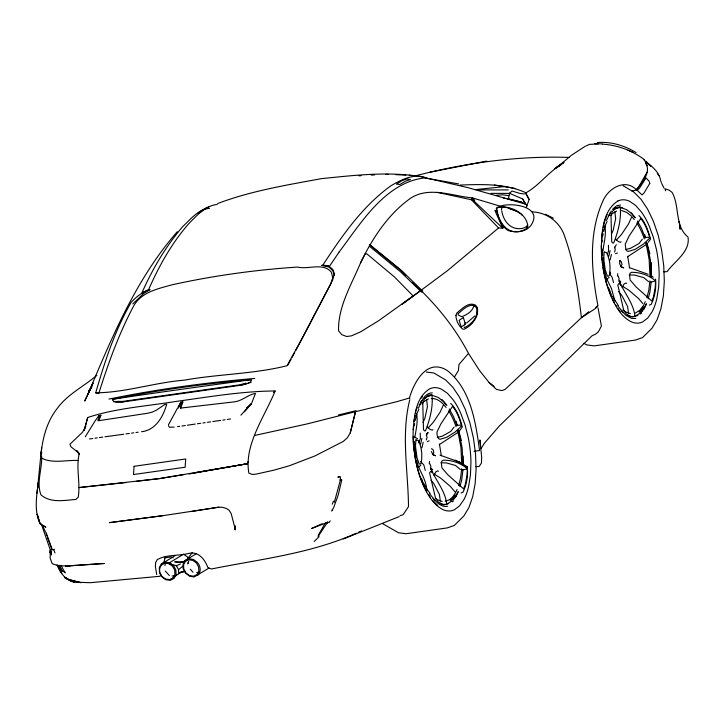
<?xml version="1.0" encoding="UTF-8"?>
<svg xmlns="http://www.w3.org/2000/svg" width="725" height="725" viewBox="0 0 725 725"><rect width="100%" height="100%" fill="white"/><g stroke="black" fill="none" stroke-linecap="round" stroke-linejoin="round"><path stroke-width="1.09" d="M461.78 464.517L460.928 447.524L458.952 436.767A51.865 23.263 81.9 0 0 457.339 430.641M649.999 276.669L649.147 259.677L647.171 248.911A51.865 23.263 81.9 0 0 645.558 242.784M462.994 465.568L462.124 447.66L458.617 431.076M651.222 276.624L650.352 259.804L646.537 242.159M79.351 453.179C75.672 467.743 80.647 482.723 78.218 497.268L75.753 499.471C64.453 500.332 50.116 503.277 40.944 494.785C36.268 482.75 42.077 469.293 41.697 456.841M464.39 324.845L464.408 324.211M467.308 468.803L467.027 475.274L465.187 484.934L463.583 488.858L447.787 474.712L441.897 467.852L441.317 462.595L441.969 460.946L443.383 460.167C451.965 460.103 460.946 463.039 467.308 468.803L462.26 470.027M655.527 280.947L655.246 287.417L653.406 297.087L651.802 301.002L636.006 286.855L630.116 279.995L629.536 274.739L630.188 273.089L631.611 272.31C640.184 272.256 649.165 275.183 655.527 280.947L650.479 282.17M36.875 493.254L38.362 482.578C36.531 496.217 33.939 511.315 40.274 524.148L45.856 527.184L43.092 525.462M413.404 429.146L413.622 425.938M601.768 239.15L602.149 233.812M414.845 437.673C415.905 429.789 418.234 421.805 416.594 413.794M603.001 250.723C603.853 242.513 606.571 234.275 604.813 225.946M429.282 463.882L429.49 461.535M617.501 276.026L617.709 273.678M41.651 447.66L41.026 454.267C42.567 438.235 46.88 421.742 56.912 408.855C67.198 394.445 83.574 386.615 96.806 375.378M37.628 487.653L40.799 455.617M432.653 472.6L430.605 471.458L429.59 472.836L435.489 498.03L438.054 501.809L443.501 504.899L446.745 504.301C445.404 491.061 435.879 480.548 430.777 468.586L432.254 472.202M620.872 284.744L618.833 283.611L617.809 284.979L623.708 310.182L626.273 313.952L631.72 317.042L634.973 316.444C633.623 303.204 624.098 292.701 618.996 280.729L620.854 285.251M415.081 449.563L415.543 445.513M603.535 259.677L603.771 257.656M439.441 444.144L441.353 455.717M627.66 256.288L629.572 267.86M462.931 469.936L461.68 480.086L459.94 486.638M620.029 260.311L619.612 263.719L621.234 266.836L623.745 267.915L620.627 266.592M651.15 282.079L649.899 292.229L648.159 298.782M414.365 425.82L414.627 423.69M461.734 468.703L460.529 478.292L458.653 485.587M602.049 242.222L602.321 240.093M602.847 235.833L603.118 233.704M649.953 280.847L648.757 290.435L646.872 297.73M420.609 444.008L421.887 438.444M608.828 256.152L610.106 250.596M50.36 550.755L50.098 558.051L52.236 563.678L58.208 565.745L69.863 566.026L66.954 565.835M423.173 442.313L421.923 447.842M611.402 254.457L610.151 259.994M476.869 313.408L476.923 308.361L475.455 306.612L473.76 306.167C472.093 311.904 466.782 314.605 461.825 316.762L458.137 314.913L458.1 313.689C462.813 309.938 469.12 302.823 475.754 306.177L477.258 308.053C478.69 316.535 471.64 324.292 464.453 327.655L464.118 326.975M112.565 399.294L112.42 400.1L113.698 401.224L116.471 402.013L123.205 401.895L241.117 385.192L247.959 383.389L250.714 381.821L251.466 380.407L250.895 379.701C204.477 383.697 158.231 390.077 112.565 399.294C158.358 392.343 204.958 386.044 250.895 379.701M413.93 421.669L414.301 419.567M414.682 417.464L415.053 415.362M415.434 413.25L415.806 411.147M602.339 232.761L602.901 229.608M603.282 227.505L604.034 223.291L607.124 214.437M501.428 209.851L501.8 207.758L503.295 206.933M509.494 193.339L508.47 198.813L521.574 202.166L525.38 204.069L522.553 198.868L509.494 193.339L512.004 191.028L519.988 193.439L524.365 193.956M409.707 399.973C400.943 435.045 408.175 471.078 408.501 506.594L403.127 514.732L400.064 515.665M433.967 475.373L435.843 471.848L437.755 470.815L438.389 471.286M622.195 287.526L624.062 283.992L625.983 282.958L626.608 283.43M341.765 480.059L338.113 495.284L333.654 507.609L331.642 511.098M504.355 226.726L502.742 228.176L472.473 199.665L472.401 197.88L500.25 206.208M84.145 430.596L87.68 417.518C115.746 408.184 145.58 406.344 174.625 401.632C207.993 397.073 241.352 391.21 275.119 390.965C264.833 416.639 243.863 444.425 248.847 473.099L252.264 474.467L256.034 474.132L273.688 470.217L289.139 465.849L314.84 455.989L343.315 441.407L347.338 437.791L350.248 432.925L355.522 411.664L396.783 401.704L409.444 398.007C414.029 381.867 427.297 357.615 447.407 370.629C471.005 389.479 475.654 422.294 479.588 450.551L474.032 451.331M350.248 432.925L355.522 411.664L307.183 423.898L254.43 435.526M164.901 565.591L165.409 563.615M188.246 563.234L188.754 561.259M415.162 420.518L417.047 413.223L418.814 409.371M603.653 231.619L605.266 225.366L607.033 221.515M160.723 574.1L160.153 576.257L90.398 582.692L74.602 582.193L71.548 581.368L64.77 577.58L74.602 582.193C65.676 580.263 59.994 573.049 57.112 564.73M163.578 563.316L165.291 556.845M84.281 430.188L87.68 417.518M412.779 282.723C435.063 303.168 454.412 326.458 468.477 353.392L459.007 364.458L458.39 370.638L454.657 376.674M97.703 393.385L95.7 392.823C104.726 361.712 114.867 330.292 131.261 302.225C136.445 296.588 142.662 291.776 150.093 289.583L143.822 293.371L132.838 303.893M248.05 461.68L247.443 463.71L159.872 478.536L78.971 487.572L126.286 482.524M334.316 502.289L340.433 479.923L340.333 476.615L337.841 477.123L339.064 476.941M187.648 563.968L188.273 562.002M98.709 393.657C108.088 363.624 118.855 333.826 133.636 305.995C141.493 292.039 157.561 288.903 171.698 284.889C213.132 275.718 255.209 269.854 297.54 267.063C308.252 269.818 323.296 262.142 331.425 272.274L332.73 277.793L330.673 284.037L295.728 350.565M426.282 439.903L427.07 437.565L426.427 434.982M614.501 252.046L615.289 249.708L614.646 247.125M180.534 408.71L182.854 401.904L180.869 402.185L177.897 407.296M416.15 410.169L417.183 407.214M607.342 254.493L608.583 250.913L608.429 245.24M98.935 420.536L100.884 415.28L99.008 415.561L95.328 420.554L85.323 436.74M459.886 185.074C481.645 184.25 504.627 183.443 524.972 192.315L529.187 199.493L526.314 207.278L526.876 205.673L522.553 198.868M640.737 218.606A27.006 8.7 76.2 0 1 649.663 237.311L649.192 238.625L643.428 244.089L635.1 249.346L628.412 251.412L626.871 250.904L625.856 249.454L625.213 244.171L629.092 236.069L640.737 218.551M332.258 504.183L333.446 501.165M98.219 417.546L99.008 415.561M527.546 224.632L526.876 226.2L524.32 227.813C512.339 231.683 503.404 222.222 501.782 210.83M432.961 454.176L433.804 452.228L432.997 449.5L431.42 448.712M621.18 266.32L622.023 264.371L621.216 261.643L619.639 260.855M178.259 408.157L180.869 402.185M526.794 228.955L527.873 226.544C526.83 212.715 509.331 204.867 497.096 207.287L496.281 208.483C497.867 216.485 500.939 225.928 508.189 230.568C516.227 232.77 525.716 232.381 531.135 225.167C543.469 206.308 511.007 201.876 499.543 206.417M527.347 226.327L526.287 228.683C510.337 238.271 498.383 224.179 496.815 208.854L497.613 207.703C504.093 205.528 511.052 208.972 517.034 211.401M423.019 422.448L424.877 418.37L427.442 406.589L426.617 399.475M611.701 233.577L613.096 230.514L615.661 218.733L614.845 211.618M443.22 405.402L440.211 411.981L433.287 422.303L428.239 427.85M631.439 217.545L628.43 224.125L621.506 234.447L616.458 239.993M360.588 262.785C351.562 284.481 337.877 306.729 338.566 330.827L341.747 334.669L346.695 336.509L351.417 335.856L360.325 331.996L378.522 320.794L420.491 290.734L402.049 304.228L413.205 296.036L394.554 277.022L367.022 254.004L365.282 253.614L360.588 262.785C372.469 238.19 388.029 214.319 410.54 198.242C429.282 185.999 452.309 196.085 472.401 197.88L474.667 200.481L472.473 199.665M457.058 489.52C454.938 494.668 451.068 500.504 445.105 501.156M608.918 215.651L611.257 210.966M645.277 301.663L643.51 305.515L639.668 310.382L635.272 313.091M418.316 408.338L421.76 400.853M606.535 220.482L609.979 212.996M457.955 491.858L456.079 495.9L453.415 499.28M646.174 304.002L644.298 308.043L640.972 312.267M168.454 424.796L177.362 408.402M90.833 388.41L84.68 401.061L93.09 382.99L88.151 393.766C112.085 336.853 136.182 278.708 177.308 231.692M455.835 496.734L458.318 491.677M644.054 308.877L646.537 303.82M502.742 228.176L498.555 227.958L471.422 199.765L472.401 197.88M173.058 577.907L174.879 574.436L174.734 570.203L172.55 566.252L169.007 563.678L164.992 563.198L161.593 564.857A9.153 7.821 47.6 0 0 162.101 576.511L165.653 579.085L169.659 579.565L173.058 577.907L181.25 571.662M161.312 563.996L159.273 567.829L159.5 572.578L161.856 576.892L165.789 579.737L170.275 580.353L174.045 578.441L176.075 574.617L175.867 569.932L173.493 565.545L169.559 562.7L165.092 562.156L161.312 563.996L175.305 555.567M40.981 454.548L41.896 452.826M287.916 365.074L291.042 359.265M292.084 357.334L294.685 352.495M637.103 190.312L636.278 189.606C624.696 177.969 607.541 188.853 602.602 201.749C588.301 234.157 591.382 270.996 597.799 304.926L597.418 306.566L595.18 308.669L581.414 317.695L505.117 389.379L501.927 390.594L496.453 389.407L489.112 382.537L479.488 370.457L468.477 353.392M85.903 426.146L82.496 432.254L69.926 444.253L71.005 446.836L78.336 452.599L77.068 450.914M647.062 172.215L638.399 187.44L636.278 189.606M453.823 497.676L454.675 495.048L455.545 495.184L456.206 496.127L453.034 499.906L451.829 499.108M641.543 310.717L642.903 307.192L643.764 307.327L644.425 308.279L641.263 312.058L640.048 311.252M325.317 522.906L318.619 534.642L318.094 536.192L318.991 536.147M182.854 401.904L180.09 406.716L180.679 408.075L233.876 401.904C241.86 401.215 247.85 394.735 255.472 393.394L251.629 403.299L240.908 415.171M426.345 435.517L428.103 432.544L426.454 433.731M614.564 247.669L616.322 244.688M421.488 398.052L422.521 396.358M480.983 448.648L484.291 443.374L499.326 426.019L592.035 335.775L595.868 333.971L598.315 331.887L601.415 326.105L598.053 307.917M327.156 523.414L327.954 522.163L327.301 522.154M100.884 415.28L97.929 419.793L98.065 420.79L147.456 413.286L152.341 412.09L156.672 410.033L164.72 404.468L166.705 404.188C163.324 416.576 155.612 430.26 141.52 431.737M318.248 536.264L326.739 523.45M329.005 522.671L330.201 520.885M91.314 387.44L88.668 391.092L92.039 386.706M458.825 431.737L462.333 426.962C459.958 418.57 457.103 409.616 450.696 403.417M648.213 242.286L650.552 239.105C648.177 230.722 645.322 221.759 638.915 215.561M454.122 427.052L450.796 431.375L442.332 436.142L437.238 437.456M642.341 239.196L639.015 243.518L630.551 248.285L625.457 249.599M187.558 558.73L192.252 552.658M422.032 404.052L423.917 401.623L428.375 398.904M610.885 215.388L612.145 213.766L616.594 211.047M420.554 402.275L421.887 400.59M432.861 429.599L432.363 430.188L430.405 429.544L427.913 427.75L427.324 426.545M621.08 241.742L620.582 242.34L618.624 241.688L616.132 239.893L615.543 238.688M244.506 411.764L251.43 403.707L246.473 407.858M452.708 498.256L454.131 496.716M640.936 310.4L643.764 307.327M54.257 549.106L53.578 549.822L52.273 549.713L46.074 532.531M641.263 312.058L641.752 311.551M314.206 541.475L318.928 536.862M641.67 312.983L640.683 313.943L639.214 312.919M453.451 500.839L452.454 501.8L450.261 500.268L453.995 497.078M606.453 279.714L609.136 277.213M418.225 467.571L420.917 465.06M597.889 305.696L595.615 307.672M612.516 209.38L615.579 206.552M273.434 392.424L275.119 390.965M474.957 315.855L466.61 323.096M639.232 311.768L642.966 308.587L640.148 310.844M498.555 227.958L447.47 270.67L421.388 290.063M496.299 210.794L494.831 210.332L502.334 227.242L503.322 226.408M178.722 573.892L178.577 569.66L182.646 566.261M451.929 498.691L454.04 497.006M464.942 323.214L465.414 322.843M418.996 404.813L420.699 403.508C422.648 398.569 426.409 392.796 432.299 392.85M588.8 311.714L581.414 317.695C578.07 289.347 573.738 260.782 563.769 233.912C558.486 220.862 546.179 212.488 532.186 211.863M558.957 166.016L557.153 167.33L571.101 155.522L585.419 146.106M560.76 164.693L562.555 163.379M418.452 442.821L420.364 438.77L420.21 433.097M645.322 245.104L627.487 256.795M457.103 432.961L439.259 444.642M563.388 162.645L555.142 168.427L563.878 162.355M554.707 168.635L563.805 162.391M503.884 226.834L502.334 227.242M561.395 164.593C547.928 172.242 539.119 185.808 525.398 193.113M196.348 553.692L185.165 560.488A9.896 8.455 47.6 0 0 185.682 573.257L189.651 576.23L194.173 576.964L208.999 568.047M169.559 562.7L183.534 554.208L187.449 556.99L188.844 559.51M617.827 201.015C602.711 210.857 601.822 231.719 601.315 248.013A61.797 27.722 81.9 0 0 604.097 273.669L605.529 279.913A64.389 28.882 81.9 0 0 611.383 297.15C615.706 306.675 621.334 316.635 630.931 321.664A61.797 27.722 81.9 0 0 642.649 321.9L647.733 318.058L652.138 311.732A59.568 26.716 81.9 0 0 656.913 298.192L658.653 287.173L659.161 274.911A61.797 27.722 81.9 0 0 656.379 249.255L653.243 237.002L649.092 225.765A59.568 26.716 81.9 0 0 641.362 211.945L635.607 205.402L629.554 201.26A61.797 27.722 81.9 0 0 617.827 201.015M613.323 209.933L616.159 208.256L618.207 208.057M424.161 398.342L427.931 396.113L429.979 395.904M635.589 315.901L640.302 313.109M447.361 503.748L452.083 500.966M322.127 523.722L311.614 528.516L327.954 522.163M586.317 145.852L589.389 144.384L598.352 143.913M185.165 560.488L188.989 558.767L193.43 559.446L197.399 562.428A9.896 8.455 47.6 0 1 197.916 575.188M208.274 567.811L211.419 568.989C260.067 559.165 310.699 553.701 356.401 533.156M358.431 532.259L361.467 530.908M169.007 563.678L176.392 565.708L180.507 563.923M649.337 305.107L651.231 304.31C654.974 296.561 656.388 287.635 655.545 279.089M461.109 492.964L463.012 492.166C466.755 484.418 468.169 475.491 467.317 466.945L459.142 462.061M399.239 516.59L343.233 538.983M217.681 203.535C251.131 190.838 286.583 185.093 321.628 178.613C354.081 175.368 387.05 171.336 419.53 176.447M616.341 205.846L620.518 204.994M179.592 572.958L185.102 571.264M178.984 573.04L184.522 571.4M241.117 385.192L250.995 382.365M245.911 383.099L239.912 384.803L122.588 401.423L116.942 401.369M339.771 480.013L341.62 479.497M615.48 253.614L617.41 253.079M427.261 441.471L429.191 440.936M615.443 208.311L620.192 207.024C621.497 218.959 618.099 231.773 613.74 242.839L612.969 243.147L611.737 241.923L610.985 215.488L612.48 211.319L616.903 207.232L620.192 207.024M427.215 396.167L431.964 394.88C433.278 406.816 429.88 419.63 425.521 430.695L424.75 431.003L423.509 429.78L422.766 403.345L424.261 399.176L428.674 395.089L431.964 394.88M414.637 176.03C465.078 162.907 517.025 155.694 569.207 157.425M338.403 414.972L356.02 410.676M64.969 572.043L62.767 571.481L59.033 565.246M108.958 399.076C157.062 389.234 205.809 382.573 254.729 378.432M486.729 161.077L429.653 172.242M631.838 190.947L636.278 190.104C641.652 182.51 651.512 172.903 645.712 163.216M634.783 316.1L637.928 315.529M446.564 503.957L448.657 503.576M189.207 473.978L247.443 463.71L193.956 472.972M184.059 474.585L159.872 478.536L136.363 481.327M217.228 204.396C205.248 205.673 196.81 215.633 188.817 223.617C171.716 243.192 158.993 265.93 148.607 289.638L141.901 292.891C152.422 269.048 165.762 246.428 182.727 226.59C190.494 219.322 198.188 209.398 209.561 208.302M191.454 511.478L218.424 507.201L222.258 507.264L226.263 508.433L229.145 510.273L231.23 513.78L235.426 529.903L234.9 525.507M218.841 507.201L162.717 515.702L109.393 522.653L163.052 515.629M177.498 426.635L179.709 426.318M181.921 426.001L185.238 425.521M187.449 425.203L195.188 424.08M197.399 423.763L200.716 423.282M202.927 422.965L205.139 422.648M207.35 422.331L210.667 421.85M212.878 421.533L220.618 420.409M222.829 420.092L225.04 419.775M227.251 419.458L230.568 418.978M164.466 557.897L171.182 556.927L173.157 557.851M172.115 576.031L175.151 575.605M196.72 572.551L198.75 572.261M89.501 438.96L92.818 438.498M95.029 438.199L97.25 437.891M99.461 437.583L102.778 437.121M104.998 436.812L123.812 434.202M126.023 433.894L129.34 433.432M131.56 433.124L133.772 432.816M135.983 432.508L138.194 432.2M431.293 398.578C437.374 398.016 442.631 402.846 446.047 407.441M635.843 318.429L631.538 318.456M447.624 506.277C441.579 507.591 436.758 502.398 433.033 498.347M475.355 189.624L504.065 186.651L514.886 188.373M495.909 195.324L502.543 194.808L508.814 195.668M663.747 271.83L667.082 271.63C674.685 261.181 690.517 251.484 687.989 237.03C674.341 225.892 680.032 206.525 672.084 192.361L669.039 190.104L664.907 188.763L665.695 190.829M358.803 175.803L361.059 175.686M371.245 175.115L374.635 174.924M475.79 466.637L479.171 466.465L481.436 463.058L481.681 457.321L479.914 439.948L480.548 445.884M614.773 207.912L616.903 207.83M620.102 207.703L622.222 207.613M78.273 460.475C66.347 459.849 52.689 463.837 41.751 458.182M644.679 237.438L649.691 237.292M456.451 425.294L461.472 425.14L460.973 426.481L455.209 431.946L446.881 437.202L440.193 439.268L438.643 438.761L437.093 435.181L436.994 432.028L440.863 423.917L452.518 406.408A27.006 8.7 76.2 0 1 461.435 425.158M597.273 142.535C610.885 141.411 624.606 145.489 636.124 152.613M630.007 316.553L634.973 316.444M441.779 504.401L446.745 504.301M174.181 427.116L169.423 427.206L168.499 425.738M478.029 189.914L508.279 189.914M491.006 193.367L510.019 193.412M629.191 274.983L634.466 275.02L643.737 277.603L648.648 281.726M440.963 462.84L446.247 462.876L455.517 465.459L460.429 469.582M113.743 401.804L123.205 401.895M594.708 143.668L602.149 143.913M95.7 392.823C125.543 392.587 154.543 382.537 184.286 380.172C218.316 373.991 253.369 374.182 286.982 365.726L302.697 337.424L332.548 280.312L334.433 273.443L332.639 269.256L328.697 266.075L321.683 265.278L329.096 267.126L332.884 270.833L334.334 275.346M385.945 174.299L388.165 174.381M395.932 174.689L405.918 175.087M602.375 144.13C617.437 145.1 632.236 150.438 644.244 159.6L647.253 165.699M409.244 175.223L420.337 176.601L467.987 187.657L525.38 204.069M426.318 372.061L433.849 372.994L445.639 379.945L452.763 387.105L459.36 396.947L465.178 409.127L469.927 422.956L473.434 438.099L475.518 453.687L476.098 469.03L475.156 483.566L472.718 496.58L468.93 507.527L463.891 515.955L454.348 525.426L447.271 527.909L406.091 533.736L398.587 532.784L382.709 523.722M494.278 185.047L504.065 186.651M425.294 178.051L458.581 183.914M437.275 192.352L471.422 199.765M503.023 197.834L505.207 198.342M507.391 198.849L521.574 202.166M420.618 461.481L423.826 464.942L425.303 470.443M629.218 267.597L648.15 274.267M440.03 455.146L461.807 462.913M630.415 313.626L625.349 311.886L622.847 309.928M442.187 501.483L437.13 499.743L435.462 498.438M621.461 210.513L626.491 212.28L631.529 216.168L634.266 219.584M509.022 208.483L515.72 210.875L519.861 213.25M621.271 207.74L626.59 209.67L631.883 213.839L635.037 217.808M627.279 315.257L630.469 316.417M433.052 395.596L438.371 397.527L443.664 401.695L446.183 404.867M440.12 503.494L442.25 504.265M430.541 469.048L432.571 469.8L430.469 467.353M472.183 198.75L473.715 199.375M432.399 454.439L435.526 455.762L433.015 454.693L431.384 451.575M628.013 150.166L633.007 152.313M545.418 214.292L553.347 218.171M414.22 437.039L417.491 438.652M64.77 577.58L68.096 579.384L80.783 582.637L68.096 579.384L64.462 577.037M583.933 343.324L586.815 344.928L594.31 345.879L635.49 340.052L642.577 337.569L652.11 328.099L657.149 319.671L660.946 308.723L663.375 295.718L664.327 281.173L663.737 265.83L661.653 250.243L658.146 235.099L653.397 221.27L647.579 209.099L640.982 199.248L633.858 192.089L623.029 185.672M630.596 317.931L625.902 315.293L621.252 310.49M455.218 460.13L467.317 466.945M622.539 286.257L629.01 290.344L638.625 298.609L642.767 303.476M434.32 474.114L440.791 478.201L450.397 486.466L455.237 492.139M643.048 308.034L644.045 308.678M454.829 495.891L455.826 496.525M489.112 382.537L494.142 386.479M651.73 276.062L653.252 277.276M369.795 244.887L401.215 270.706L405.837 275.509M432.707 500.44L437.737 505.497M645.83 161.131L651.059 166.433L646.102 162.201C652.464 166.415 658.934 172.169 660.557 179.954M332.123 509.748L332.639 510.291M520.695 213.721L522.082 215.189M190.249 569.207L192.995 572.224M165.282 571.037L169.396 575.568M630.813 212.452L635.136 217.464M441.869 399.475L446.917 405.32M618.697 279.497L620.79 281.943M657.303 173.574L659.397 176.084M618.606 291.568L622.05 295.854L627.605 306.512L628.539 313.218M618.289 305.406L612.317 296.28M431.076 480.276L433.822 483.702L439.386 494.368L440.32 501.075M430.07 493.263L427.333 489.846L423.019 482.234M617.791 305.814L623.101 312.511M429.572 493.671L434.882 500.368M609.68 273.887L612.045 277.086L613.522 282.596M615.489 304.736L616.676 306.521M617.854 308.297L620.21 311.859M428.448 494.377L430.215 497.042M76.986 450.923L79.143 454.303M637.429 221.08L641.471 228.257L645.332 237.891M449.21 408.936L453.243 416.114L457.112 425.747M58.933 565.672L62.114 571.373M176.392 565.708L178.577 569.66M61.009 565.4L65.196 572.958M207.731 567.276C204.939 559.392 198.17 550.982 188.799 553.42C178.504 556.138 166.605 554.235 157.225 559.646L155.721 562.337L155.358 566.397L156.691 574.508M525.824 193.058L529.187 199.493M409.444 398.007L409.888 398.868M57.728 565.536L61.87 573.557M661.644 183.398L664 188.083M57.628 565.437L60.084 570.312M611.574 296.987L606.644 283.747M612.525 298.945L614.428 302.869M426.681 491.704C420.237 479.796 416.331 466.619 414.582 453.216M45.53 531.969L42.177 524.891M609.97 272.156L610.695 273.805M606.626 278.726L611.483 288.586L614.836 300.739M418.407 466.583C421.841 474.349 426.626 481.944 426.78 490.698M608.783 288.305L611.238 294.377M421.388 478.183L422.612 481.228M618.162 276.125L619.168 278.717M429.943 463.982L430.949 466.574M40.935 455.309L41.57 457.022M53.804 549.704L55.018 552.985M47.524 537.578L51.901 549.559M660.729 180.77L661.345 182.519M41.234 523.776L51.094 552.232L51.375 554.978L51.031 550.085M46.164 533.573L46.79 535.585M606.734 279.306L604.387 270.325L602.783 258.29M418.515 467.163L416.603 460.022M644.661 234.429L645.531 237.655M646.981 243.047L649.881 253.822M456.152 421.207L457.312 425.512M458.472 429.825L461.372 440.601M603.789 271.694L606.29 282.714M602.076 260.13L601.668 254.919M602.366 262.223L602.81 265.359M603.1 267.452L603.535 270.588M413.857 447.987L414.292 451.122M416.168 458.182L414.392 441.462M679.434 223.309L679.189 221.324L680.168 229.272L679.678 225.294M234.773 526.287L235.108 529.513L234.8 526.259M602.312 249.173L602.683 255.481M644.244 159.6L644.28 160.406M601.324 245.557L601.442 248.684M413.214 436.541L413.567 445.893M651.349 262.541L651.422 277.004M463.157 455.962L463.202 464.861M636.885 223.01A51.865 23.263 81.9 0 1 644.317 238.869M448.666 410.867A51.865 23.263 81.9 0 1 456.088 426.726M184.685 561.232A24.813 21.206 47.6 0 1 175.115 561.413M184.241 561.875A24.813 21.206 47.6 0 1 174.671 562.056M413.187 429.671L413.096 435.87A61.797 27.722 81.9 0 0 415.878 461.517L417.31 467.77A64.389 28.882 81.9 0 0 423.164 485.007C427.487 494.532 433.115 504.491 442.712 509.512A61.797 27.722 81.9 0 0 454.43 509.757L459.505 505.905L463.918 499.588A59.568 26.716 81.9 0 0 468.694 486.049L470.434 475.029L470.942 462.758A61.797 27.722 81.9 0 0 468.16 437.112L465.024 424.859L460.873 413.622A59.568 26.716 81.9 0 0 453.143 399.801L447.388 393.258L441.326 389.117A61.797 27.722 81.9 0 0 429.608 388.872C416.132 397.237 414.292 415.253 413.187 429.671M455.971 315.357C455.925 320.45 458.653 325.797 462.577 329.041L464.163 329.204C472.02 325.715 479.288 316.589 477.295 307.59L475.555 305.134C468.441 301.509 461.861 309.013 456.813 313.028L455.971 315.357M134.08 466.293L133.482 474.54L185.111 467.226L185.718 458.979L134.08 466.293M415.942 439.894L415.47 446.283L417.038 457.837L419.159 463.873L419.965 464.109L421.162 463.212C422.467 455.463 421.914 447.397 418.216 440.347L415.942 439.894M604.17 252.037L603.689 258.426L605.257 269.981L607.387 276.017L608.193 276.252L609.381 275.355C610.695 267.607 610.133 259.541 606.444 252.499L604.17 252.037M50.397 549.813L50.034 552.948L50.424 549.84M41.452 451.757L41.126 453.352L41.452 451.757M370.022 244.941L369.351 246.192L400.427 271.703L421.597 292.112L422.766 291.169L401.695 270.633L370.022 244.941M185.455 561.34L183.597 564.684L183.742 568.926L185.872 572.877L189.506 575.577L193.557 576.185L196.928 574.653L198.849 571.3L198.641 567.077L196.502 563.053L192.877 560.425L188.835 559.818L185.455 561.34M649.827 183.307L644.072 192.968L642.033 194.925L637.266 190.331L639.577 188.038L646.075 177.978L649.074 181.177L649.827 183.307M339.119 252.028L329.467 266.32L322.96 264.942C342.046 235.779 362.346 206.398 390.956 185.736C401.26 179.764 413.875 173.076 425.919 177.752C385.591 181.739 361.267 222.684 339.119 252.028M205.229 208.474L200.961 211.782L198.115 213.087L202.166 210.014L208.655 207.015L205.229 208.474M402.04 180.597L396.448 184.096L399.847 184.503L405.338 181.232L410.45 179.537L406.906 178.93L402.04 180.597M463.375 317.632L459.124 320.269L461.2 326.893L465.468 324.238L463.375 317.632M104.273 563.479L65.567 566.08L104.273 563.479M39.938 523.169L37.211 514.315L39.938 523.169"/></g></svg>
